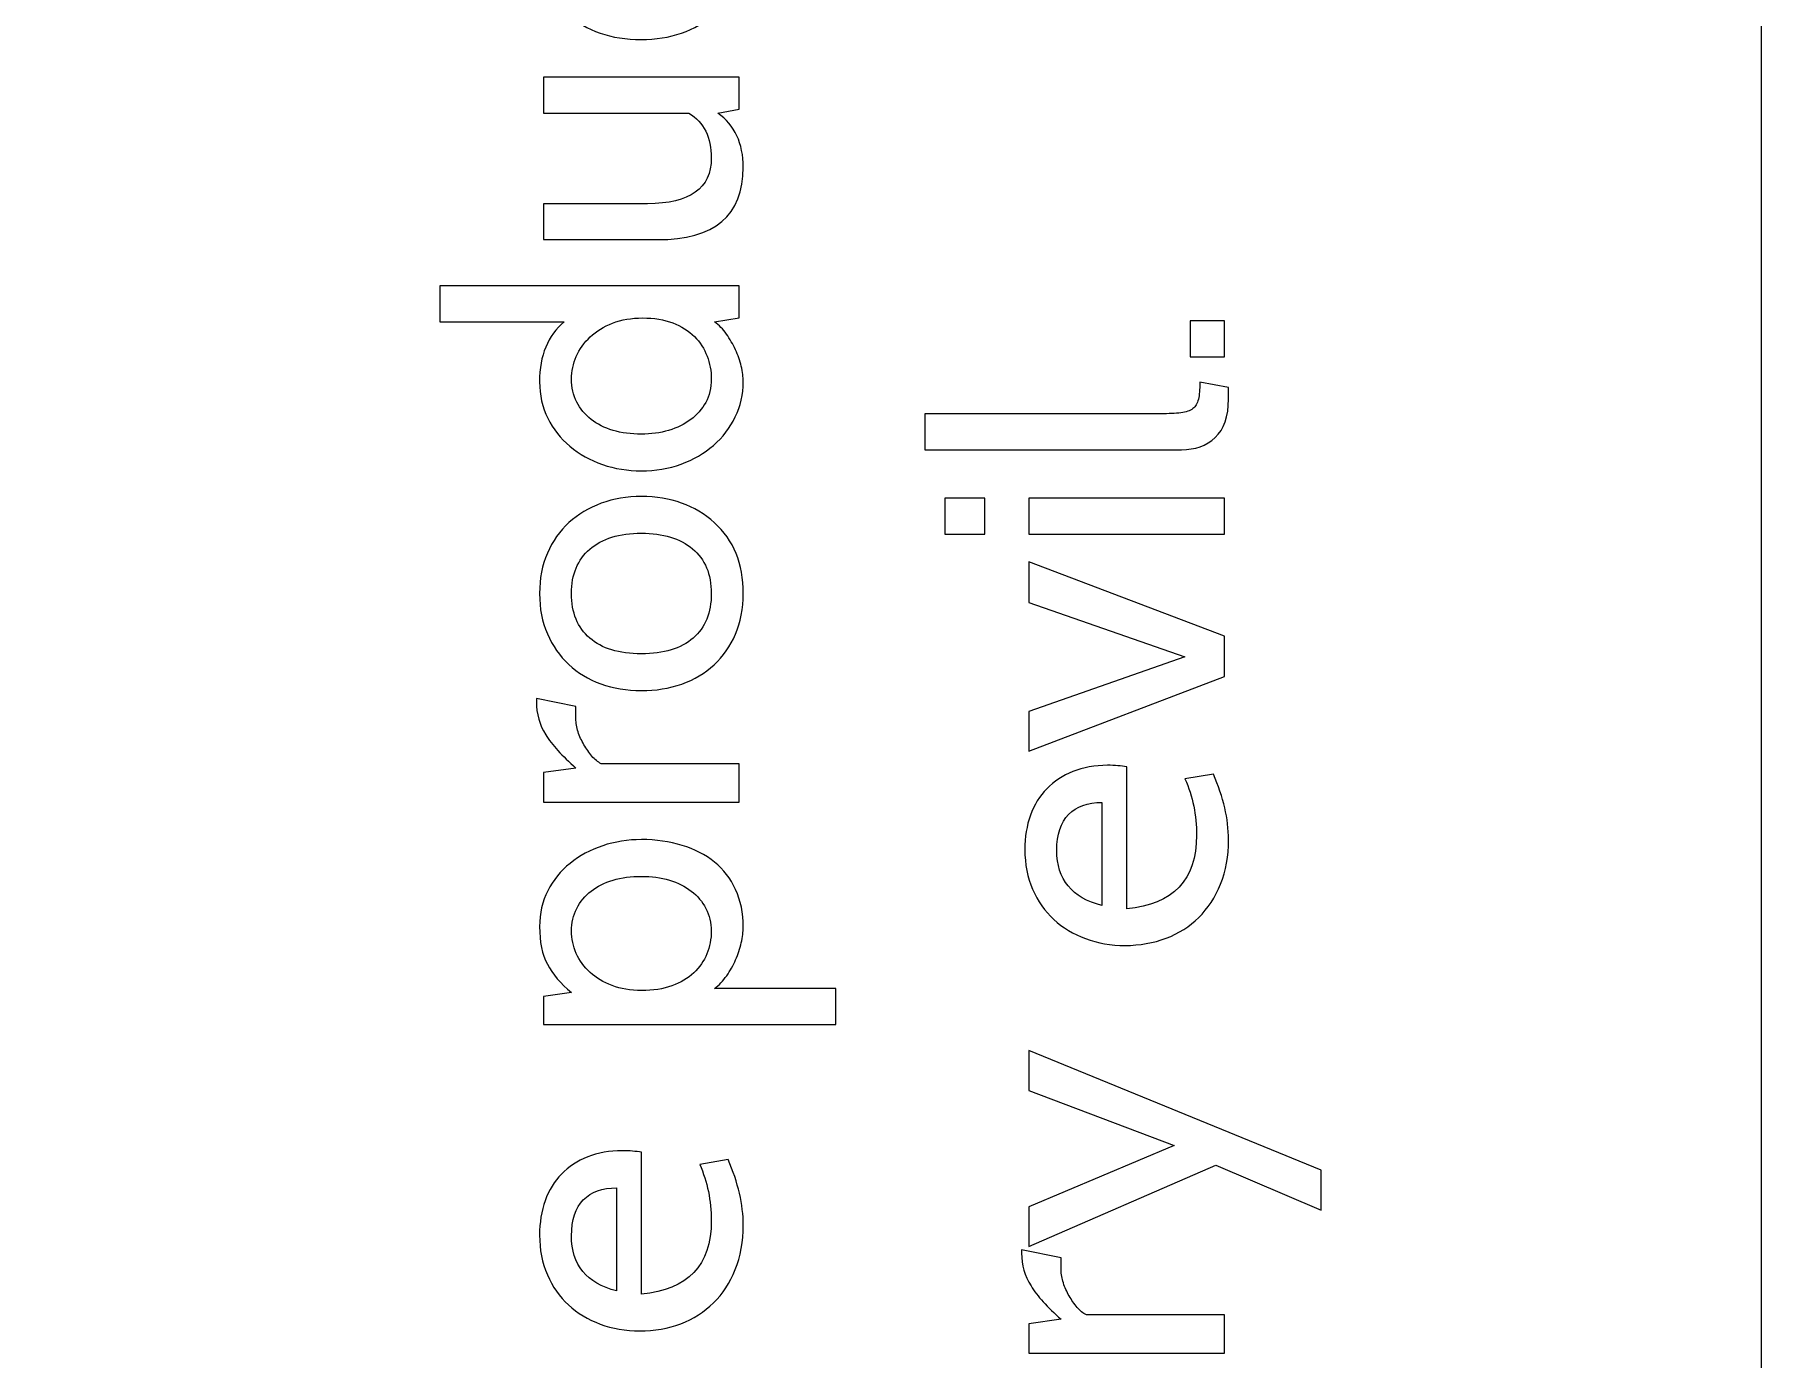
# Model space of a CAD drawing. Header units: centimetres. Extents: x -24 to 24.1, y -20.7 to 0.5.
# Drawn here: x 5.5782 to 6.0368, y -18.7913 to -18.4396 of the extents above; entities that cross this region are included whole.
import ezdxf

# ---------------------------------------------------------------- set-up
doc = ezdxf.new("R2010")
doc.units = ezdxf.units.CM
doc.header["$MEASUREMENT"] = 0
doc.layers.add('Layer 1', color=7, linetype='Continuous')

msp = doc.modelspace()

# ---------------------------------------------------------------- linework, layer by layer
at = {"layer": 'Layer 1', "color": 250, "lineweight": 9}
msp.add_lwpolyline([(-23.96322, -20.71493), (6.03678, -20.71493), (6.03678, -0.71493), (-23.96322, -0.71493), (-23.96322, -20.71493)], close=True, dxfattribs=at)
for points, knots in [([(5.76642, -18.414995), (5.76642, -18.419165), (5.76573, -18.422845), (5.76435, -18.426025), (5.76435, -18.426025), (5.76297, -18.429205), (5.76106, -18.431905), (5.75862, -18.434135), (5.75862, -18.434135), (5.75618, -18.436365), (5.75332, -18.438045), (5.75003, -18.439175), (5.75003, -18.439175), (5.74674, -18.440305), (5.74316, -18.440875), (5.73927, -18.440875), (5.73927, -18.440875), (5.73531, -18.440875), (5.73168, -18.440305), (5.7284, -18.439175), (5.7284, -18.439175), (5.72511, -18.438045), (5.72226, -18.436395), (5.71986, -18.434245), (5.71986, -18.434245), (5.71746, -18.432085), (5.7156, -18.429395), (5.71429, -18.426185), (5.71429, -18.426185), (5.71298, -18.422965), (5.71233, -18.419275), (5.71233, -18.415095), (5.71233, -18.415095), (5.71233, -18.408165), (5.71336, -18.402835), (5.71541, -18.399085), (5.71541, -18.399085), (5.71541, -18.399085), (5.724, -18.400575), (5.724, -18.400575), (5.724, -18.400575), (5.72188, -18.404955), (5.72081, -18.409445), (5.72081, -18.414035), (5.72081, -18.414035), (5.72081, -18.419765), (5.72241, -18.424045), (5.72559, -18.426875), (5.72559, -18.426875), (5.72877, -18.429695), (5.73333, -18.431115), (5.73927, -18.431115), (5.73927, -18.431115), (5.74521, -18.431115), (5.74982, -18.429695), (5.75311, -18.426875), (5.75311, -18.426875), (5.7564, -18.424045), (5.75804, -18.419765), (5.75804, -18.414035), (5.75804, -18.414035), (5.75804, -18.409375), (5.75698, -18.404845), (5.75486, -18.400465), (5.75486, -18.400465), (5.75486, -18.400465), (5.76249, -18.399195), (5.76249, -18.399195), (5.76249, -18.399195), (5.76511, -18.403075), (5.76642, -18.408345), (5.76642, -18.414995)], [0, 0, 0, 0, 0.0526316, 0.0526316, 0.0526316, 0.0526316, 0.1052632, 0.1052632, 0.1052632, 0.1052632, 0.1578947, 0.1578947, 0.1578947, 0.1578947, 0.2105263, 0.2105263, 0.2105263, 0.2105263, 0.2631579, 0.2631579, 0.2631579, 0.2631579, 0.3157895, 0.3157895, 0.3157895, 0.3157895, 0.3684211, 0.3684211, 0.3684211, 0.3684211, 0.4210526, 0.4210526, 0.4210526, 0.4210526, 0.4736842, 0.4736842, 0.4736842, 0.4736842, 0.5263158, 0.5263158, 0.5263158, 0.5263158, 0.5789474, 0.5789474, 0.5789474, 0.5789474, 0.6315789, 0.6315789, 0.6315789, 0.6315789, 0.6842105, 0.6842105, 0.6842105, 0.6842105, 0.7368421, 0.7368421, 0.7368421, 0.7368421, 0.7894737, 0.7894737, 0.7894737, 0.7894737, 0.8421053, 0.8421053, 0.8421053, 0.8421053, 0.8947368, 0.8947368, 0.8947368, 0.8947368, 1, 1, 1, 1]), ([(5.76536, -18.450835), (5.76536, -18.450835), (5.76536, -18.459325), (5.76536, -18.459325), (5.76536, -18.459325), (5.76536, -18.459325), (5.75963, -18.460385), (5.75963, -18.460385), (5.75963, -18.460385), (5.76415, -18.463635), (5.76642, -18.468445), (5.76642, -18.474805), (5.76642, -18.474805), (5.76642, -18.487605), (5.75882, -18.494005), (5.74362, -18.494005), (5.74362, -18.494005), (5.74362, -18.494005), (5.71339, -18.494005), (5.71339, -18.494005), (5.71339, -18.494005), (5.71339, -18.494005), (5.71339, -18.484455), (5.71339, -18.484455), (5.71339, -18.484455), (5.71339, -18.484455), (5.74096, -18.484455), (5.74096, -18.484455), (5.74096, -18.484455), (5.75228, -18.484455), (5.75793, -18.480425), (5.75793, -18.472365), (5.75793, -18.472365), (5.75793, -18.466855), (5.75595, -18.462855), (5.75199, -18.460385), (5.75199, -18.460385), (5.75199, -18.460385), (5.71339, -18.460385), (5.71339, -18.460385), (5.71339, -18.460385), (5.71339, -18.460385), (5.71339, -18.450835), (5.71339, -18.450835), (5.71339, -18.450835), (5.71339, -18.450835), (5.76536, -18.450835), (5.76536, -18.450835)], [0, 0, 0, 0, 0.0769231, 0.0769231, 0.0769231, 0.0769231, 0.1538462, 0.1538462, 0.1538462, 0.1538462, 0.2307692, 0.2307692, 0.2307692, 0.2307692, 0.3076923, 0.3076923, 0.3076923, 0.3076923, 0.3846154, 0.3846154, 0.3846154, 0.3846154, 0.4615385, 0.4615385, 0.4615385, 0.4615385, 0.5384615, 0.5384615, 0.5384615, 0.5384615, 0.6153846, 0.6153846, 0.6153846, 0.6153846, 0.6923077, 0.6923077, 0.6923077, 0.6923077, 0.7692308, 0.7692308, 0.7692308, 0.7692308, 0.8461538, 0.8461538, 0.8461538, 0.8461538, 1, 1, 1, 1]), ([(5.76536, -18.506305), (5.76536, -18.506305), (5.76536, -18.514795), (5.76536, -18.514795), (5.76536, -18.514795), (5.76536, -18.514795), (5.75878, -18.515855), (5.75878, -18.515855), (5.75878, -18.515855), (5.75998, -18.516695), (5.76104, -18.517775), (5.76196, -18.519085), (5.76196, -18.519085), (5.76288, -18.520395), (5.76368, -18.521775), (5.76435, -18.523225), (5.76435, -18.523225), (5.76502, -18.524675), (5.76553, -18.526135), (5.76589, -18.527625), (5.76589, -18.527625), (5.76624, -18.529105), (5.76642, -18.530485), (5.76642, -18.531755), (5.76642, -18.531755), (5.76642, -18.535085), (5.76571, -18.538195), (5.7643, -18.541095), (5.7643, -18.541095), (5.76288, -18.543995), (5.76096, -18.546505), (5.75852, -18.548625), (5.75852, -18.548625), (5.75608, -18.550745), (5.75321, -18.552405), (5.74993, -18.553605), (5.74993, -18.553605), (5.74664, -18.554805), (5.74312, -18.555405), (5.73937, -18.555405), (5.73937, -18.555405), (5.73577, -18.555405), (5.73232, -18.554845), (5.72903, -18.553715), (5.72903, -18.553715), (5.72575, -18.552585), (5.72286, -18.550975), (5.72039, -18.548885), (5.72039, -18.548885), (5.71792, -18.546805), (5.71595, -18.544305), (5.7145, -18.541415), (5.7145, -18.541415), (5.71305, -18.538515), (5.71233, -18.535295), (5.71233, -18.531755), (5.71233, -18.531755), (5.71233, -18.524755), (5.71452, -18.519455), (5.71891, -18.515855), (5.71891, -18.515855), (5.71891, -18.515855), (5.68582, -18.515855), (5.68582, -18.515855), (5.68582, -18.515855), (5.68582, -18.515855), (5.68582, -18.506305), (5.68582, -18.506305), (5.68582, -18.506305), (5.68582, -18.506305), (5.76536, -18.506305), (5.76536, -18.506305)], [0, 0, 0, 0, 0.0526316, 0.0526316, 0.0526316, 0.0526316, 0.1052632, 0.1052632, 0.1052632, 0.1052632, 0.1578947, 0.1578947, 0.1578947, 0.1578947, 0.2105263, 0.2105263, 0.2105263, 0.2105263, 0.2631579, 0.2631579, 0.2631579, 0.2631579, 0.3157895, 0.3157895, 0.3157895, 0.3157895, 0.3684211, 0.3684211, 0.3684211, 0.3684211, 0.4210526, 0.4210526, 0.4210526, 0.4210526, 0.4736842, 0.4736842, 0.4736842, 0.4736842, 0.5263158, 0.5263158, 0.5263158, 0.5263158, 0.5789474, 0.5789474, 0.5789474, 0.5789474, 0.6315789, 0.6315789, 0.6315789, 0.6315789, 0.6842105, 0.6842105, 0.6842105, 0.6842105, 0.7368421, 0.7368421, 0.7368421, 0.7368421, 0.7894737, 0.7894737, 0.7894737, 0.7894737, 0.8421053, 0.8421053, 0.8421053, 0.8421053, 0.8947368, 0.8947368, 0.8947368, 0.8947368, 1, 1, 1, 1]), ([(5.72081, -18.531015), (5.72081, -18.533275), (5.72127, -18.535315), (5.72219, -18.537115), (5.72219, -18.537115), (5.72311, -18.538915), (5.72438, -18.540455), (5.72601, -18.541725), (5.72601, -18.541725), (5.72764, -18.543005), (5.72958, -18.543975), (5.73184, -18.544645), (5.73184, -18.544645), (5.73411, -18.545315), (5.73662, -18.545655), (5.73937, -18.545655), (5.73937, -18.545655), (5.74192, -18.545655), (5.74432, -18.545315), (5.74659, -18.544645), (5.74659, -18.544645), (5.74885, -18.543975), (5.75081, -18.543015), (5.75247, -18.541785), (5.75247, -18.541785), (5.75413, -18.540545), (5.75546, -18.539025), (5.75645, -18.537225), (5.75645, -18.537225), (5.75744, -18.535415), (5.75793, -18.533355), (5.75793, -18.531015), (5.75793, -18.531015), (5.75793, -18.528895), (5.75756, -18.526865), (5.75682, -18.524915), (5.75682, -18.524915), (5.75608, -18.522975), (5.75495, -18.521245), (5.75343, -18.519725), (5.75343, -18.519725), (5.75191, -18.518205), (5.75, -18.516995), (5.7477, -18.516115), (5.7477, -18.516115), (5.7454, -18.515235), (5.74273, -18.514795), (5.73969, -18.514795), (5.73969, -18.514795), (5.73672, -18.514795), (5.73407, -18.515255), (5.73174, -18.516165), (5.73174, -18.516165), (5.7294, -18.517085), (5.72742, -18.518305), (5.7258, -18.519825), (5.7258, -18.519825), (5.72417, -18.521345), (5.72293, -18.523085), (5.72209, -18.525025), (5.72209, -18.525025), (5.72124, -18.526965), (5.72081, -18.528965), (5.72081, -18.531015)], [0, 0, 0, 0, 0.0588235, 0.0588235, 0.0588235, 0.0588235, 0.1176471, 0.1176471, 0.1176471, 0.1176471, 0.1764706, 0.1764706, 0.1764706, 0.1764706, 0.2352941, 0.2352941, 0.2352941, 0.2352941, 0.2941176, 0.2941176, 0.2941176, 0.2941176, 0.3529412, 0.3529412, 0.3529412, 0.3529412, 0.4117647, 0.4117647, 0.4117647, 0.4117647, 0.4705882, 0.4705882, 0.4705882, 0.4705882, 0.5294118, 0.5294118, 0.5294118, 0.5294118, 0.5882353, 0.5882353, 0.5882353, 0.5882353, 0.6470588, 0.6470588, 0.6470588, 0.6470588, 0.7058824, 0.7058824, 0.7058824, 0.7058824, 0.7647059, 0.7647059, 0.7647059, 0.7647059, 0.8235294, 0.8235294, 0.8235294, 0.8235294, 0.8823529, 0.8823529, 0.8823529, 0.8823529, 1, 1, 1, 1]), ([(5.89421, -18.515535), (5.89421, -18.515535), (5.89421, -18.525085), (5.89421, -18.525085), (5.89421, -18.525085), (5.89421, -18.525085), (5.88509, -18.525085), (5.88509, -18.525085), (5.88509, -18.525085), (5.88509, -18.525085), (5.88509, -18.515535), (5.88509, -18.515535), (5.88509, -18.515535), (5.88509, -18.515535), (5.89421, -18.515535), (5.89421, -18.515535)], [0, 0, 0, 0, 0.2, 0.2, 0.2, 0.2, 0.4, 0.4, 0.4, 0.4, 0.6, 0.6, 0.6, 0.6, 1, 1, 1, 1]), ([(5.88764, -18.531875), (5.88764, -18.531875), (5.89527, -18.533255), (5.89527, -18.533255), (5.89527, -18.533255), (5.89527, -18.533255), (5.89527, -18.536325), (5.89527, -18.536325), (5.89527, -18.536325), (5.89527, -18.540995), (5.89409, -18.544405), (5.89172, -18.546565), (5.89172, -18.546565), (5.88935, -18.548715), (5.88637, -18.549795), (5.88276, -18.549795), (5.88276, -18.549795), (5.88276, -18.549795), (5.81467, -18.549795), (5.81467, -18.549795), (5.81467, -18.549795), (5.81467, -18.549795), (5.81467, -18.540245), (5.81467, -18.540245), (5.81467, -18.540245), (5.81467, -18.540245), (5.87724, -18.540245), (5.87724, -18.540245), (5.87724, -18.540245), (5.87944, -18.540245), (5.88122, -18.540165), (5.8826, -18.539985), (5.8826, -18.539985), (5.88398, -18.539805), (5.88504, -18.539435), (5.88578, -18.538875), (5.88578, -18.538875), (5.88653, -18.538305), (5.88702, -18.537475), (5.88727, -18.536375), (5.88727, -18.536375), (5.88752, -18.535285), (5.88764, -18.533775), (5.88764, -18.531875)], [0, 0, 0, 0, 0.0833333, 0.0833333, 0.0833333, 0.0833333, 0.1666667, 0.1666667, 0.1666667, 0.1666667, 0.25, 0.25, 0.25, 0.25, 0.3333333, 0.3333333, 0.3333333, 0.3333333, 0.4166667, 0.4166667, 0.4166667, 0.4166667, 0.5, 0.5, 0.5, 0.5, 0.5833333, 0.5833333, 0.5833333, 0.5833333, 0.6666667, 0.6666667, 0.6666667, 0.6666667, 0.75, 0.75, 0.75, 0.75, 0.8333333, 0.8333333, 0.8333333, 0.8333333, 1, 1, 1, 1]), ([(5.75878, -18.569195), (5.76387, -18.573795), (5.76642, -18.580045), (5.76642, -18.587965), (5.76642, -18.587965), (5.76642, -18.591995), (5.76573, -18.595605), (5.76435, -18.598785), (5.76435, -18.598785), (5.76297, -18.601965), (5.76108, -18.604675), (5.75868, -18.606895), (5.75868, -18.606895), (5.75627, -18.609125), (5.75341, -18.610825), (5.75009, -18.611995), (5.75009, -18.611995), (5.74676, -18.613155), (5.74319, -18.613745), (5.73937, -18.613745), (5.73937, -18.613745), (5.73548, -18.613745), (5.7319, -18.613135), (5.72861, -18.611935), (5.72861, -18.611935), (5.72532, -18.610735), (5.72248, -18.609025), (5.72007, -18.606795), (5.72007, -18.606795), (5.71767, -18.604565), (5.71578, -18.601865), (5.7144, -18.598685), (5.7144, -18.598685), (5.71302, -18.595495), (5.71233, -18.591925), (5.71233, -18.587965), (5.71233, -18.587965), (5.71233, -18.584005), (5.71302, -18.580435), (5.7144, -18.577255), (5.7144, -18.577255), (5.71578, -18.574075), (5.71769, -18.571375), (5.72013, -18.569145), (5.72013, -18.569145), (5.72256, -18.566915), (5.72543, -18.565205), (5.72872, -18.564005), (5.72872, -18.564005), (5.732, -18.562795), (5.73556, -18.562195), (5.73937, -18.562195), (5.73937, -18.562195), (5.74715, -18.562195), (5.75362, -18.564535), (5.75878, -18.569195)], [0, 0, 0, 0, 0.0666667, 0.0666667, 0.0666667, 0.0666667, 0.1333333, 0.1333333, 0.1333333, 0.1333333, 0.2, 0.2, 0.2, 0.2, 0.2666667, 0.2666667, 0.2666667, 0.2666667, 0.3333333, 0.3333333, 0.3333333, 0.3333333, 0.4, 0.4, 0.4, 0.4, 0.4666667, 0.4666667, 0.4666667, 0.4666667, 0.5333333, 0.5333333, 0.5333333, 0.5333333, 0.6, 0.6, 0.6, 0.6, 0.6666667, 0.6666667, 0.6666667, 0.6666667, 0.7333333, 0.7333333, 0.7333333, 0.7333333, 0.8, 0.8, 0.8, 0.8, 0.8666667, 0.8666667, 0.8666667, 0.8666667, 1, 1, 1, 1]), ([(5.83058, -18.562625), (5.83058, -18.562625), (5.83058, -18.572175), (5.83058, -18.572175), (5.83058, -18.572175), (5.83058, -18.572175), (5.81998, -18.572175), (5.81998, -18.572175), (5.81998, -18.572175), (5.81998, -18.572175), (5.81998, -18.562625), (5.81998, -18.562625), (5.81998, -18.562625), (5.81998, -18.562625), (5.83058, -18.562625), (5.83058, -18.562625)], [0, 0, 0, 0, 0.2, 0.2, 0.2, 0.2, 0.4, 0.4, 0.4, 0.4, 0.6, 0.6, 0.6, 0.6, 1, 1, 1, 1]), ([(5.89421, -18.562625), (5.89421, -18.562625), (5.89421, -18.572175), (5.89421, -18.572175), (5.89421, -18.572175), (5.89421, -18.572175), (5.84225, -18.572175), (5.84225, -18.572175), (5.84225, -18.572175), (5.84225, -18.572175), (5.84225, -18.562625), (5.84225, -18.562625), (5.84225, -18.562625), (5.84225, -18.562625), (5.89421, -18.562625), (5.89421, -18.562625)], [0, 0, 0, 0, 0.2, 0.2, 0.2, 0.2, 0.4, 0.4, 0.4, 0.4, 0.6, 0.6, 0.6, 0.6, 1, 1, 1, 1]), ([(5.72569, -18.576195), (5.72244, -18.578955), (5.72081, -18.582875), (5.72081, -18.587965), (5.72081, -18.587965), (5.72081, -18.593055), (5.72242, -18.597005), (5.72564, -18.599795), (5.72564, -18.599795), (5.72886, -18.602585), (5.73343, -18.603985), (5.73937, -18.603985), (5.73937, -18.603985), (5.74531, -18.603985), (5.74989, -18.602585), (5.75311, -18.599795), (5.75311, -18.599795), (5.75632, -18.597005), (5.75793, -18.593055), (5.75793, -18.587965), (5.75793, -18.587965), (5.75793, -18.582805), (5.75627, -18.578845), (5.75295, -18.576095), (5.75295, -18.576095), (5.74963, -18.573335), (5.7451, -18.571955), (5.73937, -18.571955), (5.73937, -18.571955), (5.73351, -18.571955), (5.72894, -18.573365), (5.72569, -18.576195)], [0, 0, 0, 0, 0.1111111, 0.1111111, 0.1111111, 0.1111111, 0.2222222, 0.2222222, 0.2222222, 0.2222222, 0.3333333, 0.3333333, 0.3333333, 0.3333333, 0.4444444, 0.4444444, 0.4444444, 0.4444444, 0.5555556, 0.5555556, 0.5555556, 0.5555556, 0.6666667, 0.6666667, 0.6666667, 0.6666667, 0.7777778, 0.7777778, 0.7777778, 0.7777778, 1, 1, 1, 1]), ([(5.84225, -18.579595), (5.84225, -18.579595), (5.89421, -18.599325), (5.89421, -18.599325), (5.89421, -18.599325), (5.89421, -18.599325), (5.89421, -18.610035), (5.89421, -18.610035), (5.89421, -18.610035), (5.89421, -18.610035), (5.84225, -18.629865), (5.84225, -18.629865), (5.84225, -18.629865), (5.84225, -18.629865), (5.84225, -18.619255), (5.84225, -18.619255), (5.84225, -18.619255), (5.84225, -18.619255), (5.88371, -18.604735), (5.88371, -18.604735), (5.88371, -18.604735), (5.88371, -18.604735), (5.84225, -18.590305), (5.84225, -18.590305), (5.84225, -18.590305), (5.84225, -18.590305), (5.84225, -18.579595), (5.84225, -18.579595)], [0, 0, 0, 0, 0.125, 0.125, 0.125, 0.125, 0.25, 0.25, 0.25, 0.25, 0.375, 0.375, 0.375, 0.375, 0.5, 0.5, 0.5, 0.5, 0.625, 0.625, 0.625, 0.625, 0.75, 0.75, 0.75, 0.75, 1, 1, 1, 1]), ([(5.71148, -18.615865), (5.71148, -18.615865), (5.72198, -18.617985), (5.72198, -18.617985), (5.72198, -18.617985), (5.72198, -18.617985), (5.72198, -18.621265), (5.72198, -18.621265), (5.72198, -18.621265), (5.72198, -18.622325), (5.72217, -18.623465), (5.72256, -18.624665), (5.72256, -18.624665), (5.72295, -18.625865), (5.72347, -18.627015), (5.7241, -18.628115), (5.7241, -18.628115), (5.72474, -18.629205), (5.72545, -18.630215), (5.72622, -18.631135), (5.72622, -18.631135), (5.727, -18.632055), (5.72781, -18.632725), (5.72866, -18.633145), (5.72866, -18.633145), (5.72866, -18.633145), (5.76536, -18.633145), (5.76536, -18.633145), (5.76536, -18.633145), (5.76536, -18.633145), (5.76536, -18.643325), (5.76536, -18.643325), (5.76536, -18.643325), (5.76536, -18.643325), (5.71339, -18.643325), (5.71339, -18.643325), (5.71339, -18.643325), (5.71339, -18.643325), (5.71339, -18.635485), (5.71339, -18.635485), (5.71339, -18.635485), (5.71339, -18.635485), (5.72198, -18.634315), (5.72198, -18.634315), (5.72198, -18.634315), (5.7183, -18.631065), (5.71563, -18.628115), (5.71397, -18.625455), (5.71397, -18.625455), (5.71231, -18.622805), (5.71148, -18.619895), (5.71148, -18.616705), (5.71148, -18.616705), (5.71148, -18.616705), (5.71148, -18.615865), (5.71148, -18.615865)], [0, 0, 0, 0, 0.0666667, 0.0666667, 0.0666667, 0.0666667, 0.1333333, 0.1333333, 0.1333333, 0.1333333, 0.2, 0.2, 0.2, 0.2, 0.2666667, 0.2666667, 0.2666667, 0.2666667, 0.3333333, 0.3333333, 0.3333333, 0.3333333, 0.4, 0.4, 0.4, 0.4, 0.4666667, 0.4666667, 0.4666667, 0.4666667, 0.5333333, 0.5333333, 0.5333333, 0.5333333, 0.6, 0.6, 0.6, 0.6, 0.6666667, 0.6666667, 0.6666667, 0.6666667, 0.7333333, 0.7333333, 0.7333333, 0.7333333, 0.8, 0.8, 0.8, 0.8, 0.8666667, 0.8666667, 0.8666667, 0.8666667, 1, 1, 1, 1]), ([(5.86823, -18.634005), (5.86823, -18.634005), (5.86823, -18.671655), (5.86823, -18.671655), (5.86823, -18.671655), (5.8806, -18.670515), (5.88679, -18.664015), (5.88679, -18.652135), (5.88679, -18.652135), (5.88679, -18.646835), (5.88577, -18.641845), (5.88371, -18.637185), (5.88371, -18.637185), (5.88371, -18.637185), (5.89124, -18.635905), (5.89124, -18.635905), (5.89124, -18.635905), (5.89393, -18.642065), (5.89527, -18.647855), (5.89527, -18.653305), (5.89527, -18.653305), (5.89527, -18.657685), (5.89457, -18.661625), (5.89315, -18.665125), (5.89315, -18.665125), (5.89174, -18.668625), (5.88981, -18.671585), (5.88737, -18.673985), (5.88737, -18.673985), (5.88493, -18.676385), (5.88203, -18.678225), (5.87868, -18.679495), (5.87868, -18.679495), (5.87532, -18.680775), (5.87169, -18.681405), (5.86781, -18.681405), (5.86781, -18.681405), (5.86406, -18.681405), (5.86056, -18.680805), (5.85731, -18.679605), (5.85731, -18.679605), (5.85405, -18.678405), (5.85124, -18.676705), (5.84888, -18.674515), (5.84888, -18.674515), (5.84651, -18.672325), (5.84463, -18.669655), (5.84326, -18.666505), (5.84326, -18.666505), (5.84188, -18.663365), (5.84119, -18.659845), (5.84119, -18.655955), (5.84119, -18.655955), (5.84119, -18.652635), (5.84168, -18.649595), (5.84267, -18.646835), (5.84267, -18.646835), (5.84366, -18.644075), (5.84511, -18.641725), (5.84702, -18.639785), (5.84702, -18.639785), (5.84893, -18.637835), (5.85124, -18.636315), (5.85397, -18.635225), (5.85397, -18.635225), (5.85669, -18.634125), (5.85975, -18.633575), (5.86314, -18.633575), (5.86314, -18.633575), (5.86512, -18.633575), (5.86682, -18.633715), (5.86823, -18.634005)], [0, 0, 0, 0, 0.0526316, 0.0526316, 0.0526316, 0.0526316, 0.1052632, 0.1052632, 0.1052632, 0.1052632, 0.1578947, 0.1578947, 0.1578947, 0.1578947, 0.2105263, 0.2105263, 0.2105263, 0.2105263, 0.2631579, 0.2631579, 0.2631579, 0.2631579, 0.3157895, 0.3157895, 0.3157895, 0.3157895, 0.3684211, 0.3684211, 0.3684211, 0.3684211, 0.4210526, 0.4210526, 0.4210526, 0.4210526, 0.4736842, 0.4736842, 0.4736842, 0.4736842, 0.5263158, 0.5263158, 0.5263158, 0.5263158, 0.5789474, 0.5789474, 0.5789474, 0.5789474, 0.6315789, 0.6315789, 0.6315789, 0.6315789, 0.6842105, 0.6842105, 0.6842105, 0.6842105, 0.7368421, 0.7368421, 0.7368421, 0.7368421, 0.7894737, 0.7894737, 0.7894737, 0.7894737, 0.8421053, 0.8421053, 0.8421053, 0.8421053, 0.8947368, 0.8947368, 0.8947368, 0.8947368, 1, 1, 1, 1]), ([(5.84967, -18.656165), (5.84967, -18.663875), (5.85367, -18.668755), (5.86165, -18.670805), (5.86165, -18.670805), (5.86165, -18.670805), (5.86165, -18.643445), (5.86165, -18.643445), (5.86165, -18.643445), (5.85784, -18.643445), (5.85489, -18.644505), (5.8528, -18.646625), (5.8528, -18.646625), (5.85071, -18.648745), (5.84967, -18.651925), (5.84967, -18.656165)], [0, 0, 0, 0, 0.2, 0.2, 0.2, 0.2, 0.4, 0.4, 0.4, 0.4, 0.6, 0.6, 0.6, 0.6, 1, 1, 1, 1]), ([(5.76642, -18.676525), (5.76642, -18.677795), (5.76624, -18.679195), (5.76589, -18.680715), (5.76589, -18.680715), (5.76553, -18.682235), (5.76504, -18.683735), (5.7644, -18.685225), (5.7644, -18.685225), (5.76377, -18.686705), (5.76297, -18.688115), (5.76202, -18.689465), (5.76202, -18.689465), (5.76106, -18.690805), (5.75998, -18.691935), (5.75878, -18.692855), (5.75878, -18.692855), (5.75878, -18.692855), (5.79102, -18.692855), (5.79102, -18.692855), (5.79102, -18.692855), (5.79102, -18.692855), (5.79102, -18.702405), (5.79102, -18.702405), (5.79102, -18.702405), (5.79102, -18.702405), (5.71339, -18.702405), (5.71339, -18.702405), (5.71339, -18.702405), (5.71339, -18.702405), (5.71339, -18.694975), (5.71339, -18.694975), (5.71339, -18.694975), (5.71339, -18.694975), (5.72081, -18.693915), (5.72081, -18.693915), (5.72081, -18.693915), (5.71792, -18.691515), (5.71578, -18.689005), (5.7144, -18.686385), (5.7144, -18.686385), (5.71302, -18.683775), (5.71233, -18.680445), (5.71233, -18.676415), (5.71233, -18.676415), (5.71233, -18.672885), (5.71305, -18.669705), (5.7145, -18.666875), (5.7145, -18.666875), (5.71595, -18.664045), (5.71793, -18.661625), (5.72044, -18.659605), (5.72044, -18.659605), (5.72295, -18.657595), (5.72583, -18.656035), (5.72909, -18.654945), (5.72909, -18.654945), (5.73234, -18.653845), (5.73577, -18.653295), (5.73937, -18.653295), (5.73937, -18.653295), (5.74326, -18.653295), (5.74687, -18.653815), (5.75019, -18.654835), (5.75019, -18.654835), (5.75351, -18.655865), (5.75638, -18.657345), (5.75878, -18.659285), (5.75878, -18.659285), (5.76119, -18.661235), (5.76306, -18.663655), (5.7644, -18.666555), (5.7644, -18.666555), (5.76575, -18.669455), (5.76642, -18.672775), (5.76642, -18.676525)], [0, 0, 0, 0, 0.05, 0.05, 0.05, 0.05, 0.1, 0.1, 0.1, 0.1, 0.15, 0.15, 0.15, 0.15, 0.2, 0.2, 0.2, 0.2, 0.25, 0.25, 0.25, 0.25, 0.3, 0.3, 0.3, 0.3, 0.35, 0.35, 0.35, 0.35, 0.4, 0.4, 0.4, 0.4, 0.45, 0.45, 0.45, 0.45, 0.5, 0.5, 0.5, 0.5, 0.55, 0.55, 0.55, 0.55, 0.6, 0.6, 0.6, 0.6, 0.65, 0.65, 0.65, 0.65, 0.7, 0.7, 0.7, 0.7, 0.75, 0.75, 0.75, 0.75, 0.8, 0.8, 0.8, 0.8, 0.85, 0.85, 0.85, 0.85, 0.9, 0.9, 0.9, 0.9, 1, 1, 1, 1]), ([(5.72081, -18.677585), (5.72081, -18.679635), (5.72124, -18.681615), (5.72209, -18.683525), (5.72209, -18.683525), (5.72293, -18.685435), (5.72416, -18.687115), (5.72575, -18.688565), (5.72575, -18.688565), (5.72734, -18.690015), (5.72928, -18.691175), (5.73158, -18.692065), (5.73158, -18.692065), (5.73388, -18.692945), (5.73647, -18.693385), (5.73937, -18.693385), (5.73937, -18.693385), (5.74248, -18.693385), (5.74519, -18.692965), (5.74749, -18.692115), (5.74749, -18.692115), (5.74978, -18.691265), (5.75171, -18.690115), (5.75327, -18.688665), (5.75327, -18.688665), (5.75482, -18.687215), (5.75599, -18.685535), (5.75677, -18.683625), (5.75677, -18.683625), (5.75754, -18.681725), (5.75793, -18.679705), (5.75793, -18.677585), (5.75793, -18.677585), (5.75793, -18.675395), (5.75746, -18.673395), (5.7565, -18.671595), (5.7565, -18.671595), (5.75555, -18.669785), (5.75426, -18.668255), (5.75263, -18.666975), (5.75263, -18.666975), (5.751, -18.665705), (5.74906, -18.664735), (5.7468, -18.664065), (5.7468, -18.664065), (5.74453, -18.663395), (5.74206, -18.663055), (5.73937, -18.663055), (5.73937, -18.663055), (5.73662, -18.663055), (5.73411, -18.663395), (5.73184, -18.664065), (5.73184, -18.664065), (5.72958, -18.664735), (5.72764, -18.665705), (5.72601, -18.666975), (5.72601, -18.666975), (5.72438, -18.668255), (5.72311, -18.669785), (5.72219, -18.671595), (5.72219, -18.671595), (5.72127, -18.673395), (5.72081, -18.675395), (5.72081, -18.677585)], [0, 0, 0, 0, 0.0588235, 0.0588235, 0.0588235, 0.0588235, 0.1176471, 0.1176471, 0.1176471, 0.1176471, 0.1764706, 0.1764706, 0.1764706, 0.1764706, 0.2352941, 0.2352941, 0.2352941, 0.2352941, 0.2941176, 0.2941176, 0.2941176, 0.2941176, 0.3529412, 0.3529412, 0.3529412, 0.3529412, 0.4117647, 0.4117647, 0.4117647, 0.4117647, 0.4705882, 0.4705882, 0.4705882, 0.4705882, 0.5294118, 0.5294118, 0.5294118, 0.5294118, 0.5882353, 0.5882353, 0.5882353, 0.5882353, 0.6470588, 0.6470588, 0.6470588, 0.6470588, 0.7058824, 0.7058824, 0.7058824, 0.7058824, 0.7647059, 0.7647059, 0.7647059, 0.7647059, 0.8235294, 0.8235294, 0.8235294, 0.8235294, 0.8823529, 0.8823529, 0.8823529, 0.8823529, 1, 1, 1, 1]), ([(5.84225, -18.709305), (5.84225, -18.709305), (5.91988, -18.741115), (5.91988, -18.741115), (5.91988, -18.741115), (5.91988, -18.741115), (5.91988, -18.751725), (5.91988, -18.751725), (5.91988, -18.751725), (5.91988, -18.751725), (5.89188, -18.739735), (5.89188, -18.739735), (5.89188, -18.739735), (5.89188, -18.739735), (5.84225, -18.761375), (5.84225, -18.761375), (5.84225, -18.761375), (5.84225, -18.761375), (5.84225, -18.750765), (5.84225, -18.750765), (5.84225, -18.750765), (5.84225, -18.750765), (5.88085, -18.734545), (5.88085, -18.734545), (5.88085, -18.734545), (5.88085, -18.734545), (5.84225, -18.719905), (5.84225, -18.719905), (5.84225, -18.719905), (5.84225, -18.719905), (5.84225, -18.709305), (5.84225, -18.709305)], [0, 0, 0, 0, 0.1111111, 0.1111111, 0.1111111, 0.1111111, 0.2222222, 0.2222222, 0.2222222, 0.2222222, 0.3333333, 0.3333333, 0.3333333, 0.3333333, 0.4444444, 0.4444444, 0.4444444, 0.4444444, 0.5555556, 0.5555556, 0.5555556, 0.5555556, 0.6666667, 0.6666667, 0.6666667, 0.6666667, 0.7777778, 0.7777778, 0.7777778, 0.7777778, 1, 1, 1, 1]), ([(5.73937, -18.736335), (5.73937, -18.736335), (5.73937, -18.773985), (5.73937, -18.773985), (5.73937, -18.773985), (5.75175, -18.772855), (5.75793, -18.766355), (5.75793, -18.754475), (5.75793, -18.754475), (5.75793, -18.749175), (5.75691, -18.744185), (5.75486, -18.739525), (5.75486, -18.739525), (5.75486, -18.739525), (5.76239, -18.738245), (5.76239, -18.738245), (5.76239, -18.738245), (5.76507, -18.744395), (5.76642, -18.750195), (5.76642, -18.755645), (5.76642, -18.755645), (5.76642, -18.760025), (5.76571, -18.763965), (5.7643, -18.767465), (5.7643, -18.767465), (5.76288, -18.770965), (5.76096, -18.773915), (5.75852, -18.776325), (5.75852, -18.776325), (5.75608, -18.778725), (5.75318, -18.780565), (5.74982, -18.781835), (5.74982, -18.781835), (5.74646, -18.783105), (5.74284, -18.783745), (5.73895, -18.783745), (5.73895, -18.783745), (5.7352, -18.783745), (5.7317, -18.783145), (5.72845, -18.781945), (5.72845, -18.781945), (5.7252, -18.780745), (5.72239, -18.779045), (5.72002, -18.776855), (5.72002, -18.776855), (5.71765, -18.774665), (5.71578, -18.771995), (5.7144, -18.768845), (5.7144, -18.768845), (5.71302, -18.765695), (5.71233, -18.762185), (5.71233, -18.758295), (5.71233, -18.758295), (5.71233, -18.754965), (5.71283, -18.751925), (5.71381, -18.749175), (5.71381, -18.749175), (5.7148, -18.746415), (5.71625, -18.744065), (5.71816, -18.742115), (5.71816, -18.742115), (5.72007, -18.740175), (5.72239, -18.738655), (5.72511, -18.737555), (5.72511, -18.737555), (5.72783, -18.736465), (5.73089, -18.735915), (5.73428, -18.735915), (5.73428, -18.735915), (5.73626, -18.735915), (5.73796, -18.736055), (5.73937, -18.736335)], [0, 0, 0, 0, 0.0526316, 0.0526316, 0.0526316, 0.0526316, 0.1052632, 0.1052632, 0.1052632, 0.1052632, 0.1578947, 0.1578947, 0.1578947, 0.1578947, 0.2105263, 0.2105263, 0.2105263, 0.2105263, 0.2631579, 0.2631579, 0.2631579, 0.2631579, 0.3157895, 0.3157895, 0.3157895, 0.3157895, 0.3684211, 0.3684211, 0.3684211, 0.3684211, 0.4210526, 0.4210526, 0.4210526, 0.4210526, 0.4736842, 0.4736842, 0.4736842, 0.4736842, 0.5263158, 0.5263158, 0.5263158, 0.5263158, 0.5789474, 0.5789474, 0.5789474, 0.5789474, 0.6315789, 0.6315789, 0.6315789, 0.6315789, 0.6842105, 0.6842105, 0.6842105, 0.6842105, 0.7368421, 0.7368421, 0.7368421, 0.7368421, 0.7894737, 0.7894737, 0.7894737, 0.7894737, 0.8421053, 0.8421053, 0.8421053, 0.8421053, 0.8947368, 0.8947368, 0.8947368, 0.8947368, 1, 1, 1, 1]), ([(5.72081, -18.758505), (5.72081, -18.766215), (5.72481, -18.771095), (5.7328, -18.773145), (5.7328, -18.773145), (5.7328, -18.773145), (5.7328, -18.745775), (5.7328, -18.745775), (5.7328, -18.745775), (5.72898, -18.745775), (5.72603, -18.746835), (5.72394, -18.748965), (5.72394, -18.748965), (5.72186, -18.751085), (5.72081, -18.754265), (5.72081, -18.758505)], [0, 0, 0, 0, 0.2, 0.2, 0.2, 0.2, 0.4, 0.4, 0.4, 0.4, 0.6, 0.6, 0.6, 0.6, 1, 1, 1, 1]), ([(5.84034, -18.762225), (5.84034, -18.762225), (5.85084, -18.764345), (5.85084, -18.764345), (5.85084, -18.764345), (5.85084, -18.764345), (5.85084, -18.767635), (5.85084, -18.767635), (5.85084, -18.767635), (5.85084, -18.768695), (5.85103, -18.769825), (5.85142, -18.771025), (5.85142, -18.771025), (5.85181, -18.772225), (5.85232, -18.773375), (5.85296, -18.774475), (5.85296, -18.774475), (5.8536, -18.775565), (5.8543, -18.776575), (5.85508, -18.777495), (5.85508, -18.777495), (5.85586, -18.778415), (5.85667, -18.779085), (5.85752, -18.779505), (5.85752, -18.779505), (5.85752, -18.779505), (5.89421, -18.779505), (5.89421, -18.779505), (5.89421, -18.779505), (5.89421, -18.779505), (5.89421, -18.789685), (5.89421, -18.789685), (5.89421, -18.789685), (5.89421, -18.789685), (5.84225, -18.789685), (5.84225, -18.789685), (5.84225, -18.789685), (5.84225, -18.789685), (5.84225, -18.781845), (5.84225, -18.781845), (5.84225, -18.781845), (5.84225, -18.781845), (5.85084, -18.780675), (5.85084, -18.780675), (5.85084, -18.780675), (5.84716, -18.777425), (5.84449, -18.774475), (5.84283, -18.771815), (5.84283, -18.771815), (5.84117, -18.769165), (5.84034, -18.766255), (5.84034, -18.763065), (5.84034, -18.763065), (5.84034, -18.763065), (5.84034, -18.762225), (5.84034, -18.762225)], [0, 0, 0, 0, 0.0666667, 0.0666667, 0.0666667, 0.0666667, 0.1333333, 0.1333333, 0.1333333, 0.1333333, 0.2, 0.2, 0.2, 0.2, 0.2666667, 0.2666667, 0.2666667, 0.2666667, 0.3333333, 0.3333333, 0.3333333, 0.3333333, 0.4, 0.4, 0.4, 0.4, 0.4666667, 0.4666667, 0.4666667, 0.4666667, 0.5333333, 0.5333333, 0.5333333, 0.5333333, 0.6, 0.6, 0.6, 0.6, 0.6666667, 0.6666667, 0.6666667, 0.6666667, 0.7333333, 0.7333333, 0.7333333, 0.7333333, 0.8, 0.8, 0.8, 0.8, 0.8666667, 0.8666667, 0.8666667, 0.8666667, 1, 1, 1, 1])]:
    msp.add_open_spline(points, degree=3, knots=knots, dxfattribs=at)

doc.saveas('drawing.dxf')
